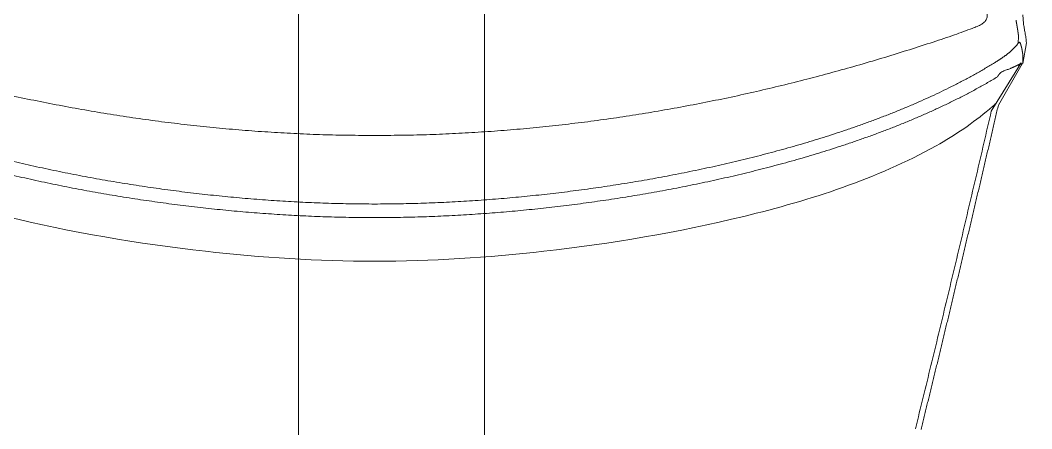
# Model space of a CAD drawing. Header units: metres. Extents: x -13933 to 152404, y -7861 to 21912.
# Drawn here: x 113360.4 to 113469.2, y 2837.1 to 2881 of the extents above; entities that cross this region are included whole.
import ezdxf
from ezdxf.xclip import XClip

# ---------------------------------------------------------------- set-up
doc = ezdxf.new("R2010")
doc.units = ezdxf.units.M
doc.header["$LTSCALE"] = 100
doc.header["$MEASUREMENT"] = 0
doc.header["$XCLIPFRAME"] = 0
doc.layers.get('0').update_dxf_attribs({"color": 9, "lineweight": 9})
doc.layers.add('04', color=9, linetype='Continuous', lineweight=9)
doc.layers.add('06B', color=9, linetype='Continuous', lineweight=9)

# ---------------------------------------------------------------- blocks, each defined once
blk = doc.blocks.new('p-araba-polo')
at = {"extrusion": (0, 0, -1)}
for p, q in [((1.0841, 0.6962), (1.0396, 0.6705)), ((1.1066, 0.7007), (1.0845, 0.6967)), ((1.1367, 0.6968), (1.1276, 0.6974)), ((1.033, 0.6629), (1.0852, 0.695)), ((1.1073, 0.6936), (1.1062, 0.6918)), ((1.1134, 0.6923), (1.1062, 0.6918)), ((1.1134, 0.6923), (1.1134, 0.6923))]:
    blk.add_line(p, q, dxfattribs=at)
for points, degree in [([(1.0835, 0.6949), (1.0837, 0.6952), (1.0838, 0.6954), (1.0839, 0.6957), (1.084, 0.6959), (1.0841, 0.6962)], 5), ([(1.0856, 0.6968), (1.0855, 0.6968), (1.0854, 0.6968), (1.0853, 0.6968)], 3), ([(1.0895, 0.6969), (1.0887, 0.6969), (1.088, 0.6968), (1.0872, 0.6968), (1.0864, 0.6968), (1.0856, 0.6968)], 5), ([(1.0904, 0.6969), (1.0901, 0.6969), (1.0898, 0.6969), (1.0895, 0.6969)], 3), ([(1.093, 0.6968), (1.0935, 0.6968), (1.094, 0.6968), (1.0944, 0.6967), (1.0949, 0.6967), (1.0954, 0.6966)], 5), ([(1.0954, 0.6966), (1.0957, 0.6966), (1.0959, 0.6965), (1.0962, 0.6965), (1.0964, 0.6965), (1.0967, 0.6964)], 5), ([(1.0967, 0.6964), (1.0963, 0.6965), (1.0958, 0.6965), (1.0954, 0.6966)], 3), ([(1.0967, 0.6964), (1.0969, 0.6964), (1.0972, 0.6963), (1.0974, 0.6963), (1.0977, 0.6962), (1.0979, 0.6962)], 5), ([(1.0979, 0.6962), (1.0975, 0.6963), (1.0971, 0.6963), (1.0967, 0.6964)], 3), ([(1.0979, 0.6962), (1.0992, 0.696), (1.1005, 0.6957), (1.1018, 0.6955), (1.103, 0.6951), (1.1043, 0.6947)], 5), ([(1.0847, 0.695), (1.0835, 0.6928), (1.0823, 0.6906), (1.0812, 0.6883), (1.0802, 0.686), (1.0792, 0.6836)], 5), ([(1.0819, 0.692), (1.0819, 0.692), (1.0819, 0.692), (1.0819, 0.6919)], 3), ([(1.0852, 0.695), (1.0851, 0.695), (1.085, 0.695), (1.0849, 0.695), (1.0848, 0.695), (1.0846, 0.695)], 5), ([(1.0847, 0.695), (1.0849, 0.695), (1.085, 0.695), (1.0852, 0.695)], 3), ([(1.0853, 0.6665), (1.0897, 0.6737), (1.0944, 0.6806), (1.0995, 0.687), (1.1062, 0.6918)], 4), ([(1.1043, 0.6947), (1.1046, 0.6947), (1.1048, 0.6946), (1.1051, 0.6945), (1.1054, 0.6944), (1.1056, 0.6943)], 5), ([(1.1056, 0.6943), (1.1052, 0.6945), (1.1048, 0.6946), (1.1043, 0.6947)], 3), ([(1.1056, 0.6943), (1.1057, 0.6943), (1.1058, 0.6942), (1.1059, 0.6942), (1.1059, 0.6942), (1.106, 0.6942)], 5), ([(1.106, 0.6942), (1.1059, 0.6942), (1.1057, 0.6943), (1.1056, 0.6943)], 3), ([(1.106, 0.6942), (1.1063, 0.6941), (1.1065, 0.694), (1.1067, 0.6939), (1.107, 0.6938), (1.1073, 0.6936)], 5), ([(1.106, 0.6942), (1.106, 0.6942), (1.106, 0.6942), (1.106, 0.6942)], 3), ([(1.1062, 0.6922), (1.1062, 0.6921), (1.1062, 0.6921), (1.1062, 0.692), (1.1062, 0.692), (1.1062, 0.6919)], 5), ([(1.1062, 0.6922), (1.1062, 0.6921), (1.1062, 0.6921), (1.1062, 0.692), (1.1062, 0.692), (1.1062, 0.6919)], 5), ([(1.1062, 0.6919), (1.1062, 0.6919), (1.1062, 0.6919), (1.1062, 0.6919), (1.1062, 0.6919), (1.1062, 0.6919)], 5), ([(1.1062, 0.6919), (1.1062, 0.6919), (1.1062, 0.6919), (1.1062, 0.6919)], 3), ([(1.1073, 0.6936), (1.1073, 0.6935), (1.1074, 0.6935), (1.1074, 0.6934), (1.1074, 0.6934), (1.1075, 0.6933)], 5), ([(1.131, 0.6895), (1.1285, 0.6899), (1.126, 0.6904), (1.1235, 0.6908), (1.121, 0.6912), (1.1184, 0.6916), (1.1159, 0.6919), (1.1134, 0.6923)], 7), ([(1.0396, 0.6705), (0.9891, 0.6588), (0.9388, 0.647), (0.8888, 0.6352), (0.839, 0.6234), (0.7894, 0.6115), (0.7401, 0.5995), (0.6909, 0.5874)], 7), ([(0.9187, 0), (0.9187, 0.0992), (0.9262, 0.1979), (0.9398, 0.2961), (0.9595, 0.3936), (0.9846, 0.4892), (1.0189, 0.5845), (1.0701, 0.6696)], 7), ([(1.0853, 0.6665), (1.0348, 0.5843), (0.9999, 0.4894), (0.9745, 0.3944), (0.9546, 0.2963), (0.9409, 0.1982), (0.9333, 0.099), (0.9333, 0)], 7), ([(1.0419, 0.6684), (1.0406, 0.6669), (1.0392, 0.6654), (1.0379, 0.6639), (1.0366, 0.6624), (1.0354, 0.6609)], 5), ([(1.0354, 0.6609), (1.0366, 0.6624), (1.0379, 0.6639), (1.0392, 0.6654), (1.0406, 0.6669), (1.0419, 0.6684)], 5), ([(1.0412, 0.6668), (1.0411, 0.6669), (1.041, 0.667), (1.0408, 0.6672)], 3), ([(1.0412, 0.6668), (1.0411, 0.6668), (1.0411, 0.6669), (1.041, 0.667), (1.0409, 0.6671), (1.0408, 0.6672)], 5), ([(1.0418, 0.6684), (1.0419, 0.6684), (1.0419, 0.6684), (1.0419, 0.6684), (1.0419, 0.6684), (1.0419, 0.6684), (1.0419, 0.6684)], 6), ([(1.0419, 0.6684), (1.0419, 0.6684), (1.0419, 0.6684), (1.0419, 0.6684), (1.0419, 0.6684), (1.0419, 0.6684), (1.0419, 0.6684)], 6), ([(1.07, 0.6707), (1.07, 0.6707), (1.07, 0.6707), (1.07, 0.6707), (1.07, 0.6707), (1.07, 0.6707)], 5), ([(1.07, 0.6707), (1.07, 0.6707), (1.07, 0.6707), (1.07, 0.6707), (1.07, 0.6707), (1.07, 0.6707)], 5), ([(1.0701, 0.6696), (1.0708, 0.6699), (1.0714, 0.6703), (1.0721, 0.6707), (1.0728, 0.6713), (1.0733, 0.6717), (1.0739, 0.6723)], 6), ([(1.0354, 0.6609), (1.0204, 0.6432), (1.0073, 0.6239), (0.996, 0.6037)], 3), ([(0.996, 0.6037), (0.96, 0.5393), (0.9375, 0.4684), (0.92, 0.3968)], 3), ([(0.9187, 0), (0.9187, -0.0992), (0.9262, -0.1979), (0.9398, -0.2961), (0.9595, -0.3936), (0.9846, -0.4892), (1.0189, -0.5845), (1.0701, -0.6696)], 7), ([(1.0853, -0.6665), (1.0348, -0.5843), (0.9999, -0.4894), (0.9745, -0.3944), (0.9546, -0.2963), (0.9409, -0.1982), (0.9333, -0.099), (0.9333, 0)], 7)]:
    blk.add_open_spline(points, degree=degree)
for points, degree, knots in [([(1.0853, 0.6968), (1.0851, 0.6968), (1.0847, 0.6968), (1.0844, 0.6966), (1.0841, 0.6965), (1.0841, 0.6963), (1.0841, 0.6962)], 3, [0, 0, 0, 0, 0.226641, 0.489612, 0.73866, 1, 1, 1, 1]), ([(1.093, 0.6968), (1.0925, 0.6969), (1.0916, 0.6969), (1.0908, 0.6969), (1.0904, 0.6969)], 3, [0, 0, 0, 0, 0.627101, 1, 1, 1, 1]), ([(1.0954, 0.6966), (1.095, 0.6967), (1.0942, 0.6968), (1.0934, 0.6968), (1.093, 0.6968)], 3, [0, 0, 0, 0, 0.505636, 1, 1, 1, 1]), ([(1.1066, 0.7007), (1.1085, 0.7005), (1.1121, 0.7001), (1.1174, 0.6992), (1.1226, 0.6983), (1.1259, 0.6977), (1.1276, 0.6974)], 3, [0, 0, 0, 0, 0.249853, 0.499728, 0.749768, 1, 1, 1, 1]), ([(1.0835, 0.6949), (1.0835, 0.6949), (1.0835, 0.6949), (1.0835, 0.6949), (1.0835, 0.6949), (1.0835, 0.6949), (1.0835, 0.6949), (1.0835, 0.6949), (1.0835, 0.6949), (1.0835, 0.6949), (1.0835, 0.6949)], 5, [0, 0, 0, 0, 0, 0, 1, 1, 1, 1, 1, 1.000001, 1.000001, 1.000001, 1.000001, 1.000001, 1.000001]), ([(1.1073, 0.6936), (1.1072, 0.6936), (1.107, 0.6938), (1.1066, 0.6939), (1.1062, 0.6941), (1.106, 0.6942)], 3, [0, 0, 0, 0, 0.23445, 0.472231, 1, 1, 1, 1]), ([(1.1075, 0.6933), (1.1074, 0.6934), (1.1074, 0.6935), (1.1073, 0.6935), (1.1073, 0.6936)], 3, [0, 0, 0, 0, 0.501057, 1, 1, 1, 1]), ([(1.0739, 0.6723), (1.0744, 0.6729), (1.0755, 0.6741), (1.0761, 0.6756), (1.0764, 0.6763)], 3, [0, 0, 0, 0, 0.499911, 1, 1, 1, 1]), ([(1.0764, 0.6763), (1.0769, 0.6775), (1.0778, 0.68), (1.0787, 0.6824), (1.0792, 0.6836)], 3, [0, 0, 0, 0, 0.511036, 1, 1, 1, 1]), ([(1.033, 0.6629), (1.0101, 0.6576), (0.9644, 0.6469), (0.8959, 0.6308), (0.8275, 0.6145), (0.7594, 0.598), (0.7142, 0.5869), (0.6916, 0.5814)], 3, [0, 0, 0, 0, 0.200074, 0.400125, 0.600159, 0.800117, 1, 1, 1, 1]), ([(1.1426, 0.6577), (1.141, 0.658), (1.1379, 0.6585), (1.1335, 0.6585), (1.1295, 0.6564), (1.1265, 0.6525), (1.1242, 0.6477), (1.1229, 0.6442), (1.1222, 0.6424)], 3, [0, 0, 0, 0, 0.19548, 0.351811, 0.493077, 0.645392, 0.816793, 1, 1, 1, 1]), ([(1.1222, 0.6424), (1.1229, 0.6442), (1.1242, 0.6477), (1.1265, 0.6525), (1.1295, 0.6564), (1.1335, 0.6585), (1.1379, 0.6585), (1.141, 0.658), (1.1426, 0.6577)], 3, [0, 0, 0, 0, 0.183207, 0.354608, 0.506923, 0.648189, 0.80452, 1, 1, 1, 1]), ([(1.0993, 0.5749), (1.102, 0.5834), (1.1072, 0.5996), (1.1147, 0.6221), (1.1199, 0.6361), (1.1222, 0.6424)], 3, [0, 0, 0, 0, 0.374907, 0.71679, 1, 1, 1, 1]), ([(1.007, 0), (1.0071, 0.0093), (1.0072, 0.0278), (1.0078, 0.0557), (1.0089, 0.0835), (1.0105, 0.1113), (1.0124, 0.1391), (1.0149, 0.1668), (1.0177, 0.1945), (1.0209, 0.2221), (1.0246, 0.2497), (1.0287, 0.2773), (1.0332, 0.3047), (1.0381, 0.3322), (1.0434, 0.3595), (1.049, 0.3867), (1.0551, 0.4139), (1.0616, 0.441), (1.0684, 0.468), (1.0756, 0.4949), (1.0831, 0.5217), (1.091, 0.5484), (1.0965, 0.5661), (1.0993, 0.5749)], 3, [0, 0, 0, 0, 0.047619, 0.095238, 0.142857, 0.190476, 0.238095, 0.285714, 0.333333, 0.380952, 0.428571, 0.47619, 0.523809, 0.571428, 0.619047, 0.666666, 0.714285, 0.761904, 0.809523, 0.857143, 0.904762, 0.952381, 1, 1, 1, 1]), ([(0.92, 0.3968), (0.9028, 0.3261), (0.8804, 0.1943), (0.8718, 0.0608), (0.8718, 0)], 3, [0, 0, 0, 0, 0.54461, 1, 1, 1, 1]), ([(0.92, -0.3968), (0.9028, -0.3261), (0.8804, -0.1943), (0.8718, -0.0608), (0.8718, 0)], 3, [0, 0, 0, 0, 0.54461, 1, 1, 1, 1]), ([(1.007, 0), (1.0071, -0.0093), (1.0072, -0.0278), (1.0078, -0.0557), (1.0089, -0.0835), (1.0105, -0.1113), (1.0124, -0.1391), (1.0149, -0.1668), (1.0177, -0.1945), (1.0209, -0.2221), (1.0246, -0.2497), (1.0287, -0.2773), (1.0332, -0.3047), (1.0381, -0.3322), (1.0434, -0.3595), (1.049, -0.3867), (1.0551, -0.4139), (1.0616, -0.441), (1.0684, -0.468), (1.0756, -0.4949), (1.0831, -0.5217), (1.091, -0.5484), (1.0965, -0.5661), (1.0993, -0.5749)], 3, [0, 0, 0, 0, 0.047619, 0.095238, 0.142857, 0.190476, 0.238095, 0.285714, 0.333333, 0.380952, 0.428571, 0.47619, 0.523809, 0.571428, 0.619047, 0.666666, 0.714285, 0.761904, 0.809523, 0.857143, 0.904762, 0.952381, 1, 1, 1, 1])]:
    blk.add_open_spline(points, degree=degree, knots=knots)

msp = doc.modelspace()

# ---------------------------------------------------------------- linework, layer by layer
at = {"layer": '06B'}
for points in [[(113390.34, 2423.17), (113320.34, 2423.17), (113320.34, 3193.17), (113390.34, 3193.17)], [(113480.34, 2423.17), (113410.34, 2423.17), (113410.34, 3193.17), (113480.34, 3193.17)]]:
    msp.add_lwpolyline(points, close=True, dxfattribs=at)

# ---------------------------------------------------------------- block references
at = {"layer": '04'}
ref = msp.add_blockref('p-araba-polo', (113398.52, 2767.93), dxfattribs=dict(at, xscale=-100, yscale=100, zscale=100, rotation=269.9999999998917))
XClip(ref).set_block_clipping_path([(-0.0924763951, -0.9835002962), (4.0650970395, 0.9845199444)])

doc.saveas('drawing.dxf')
